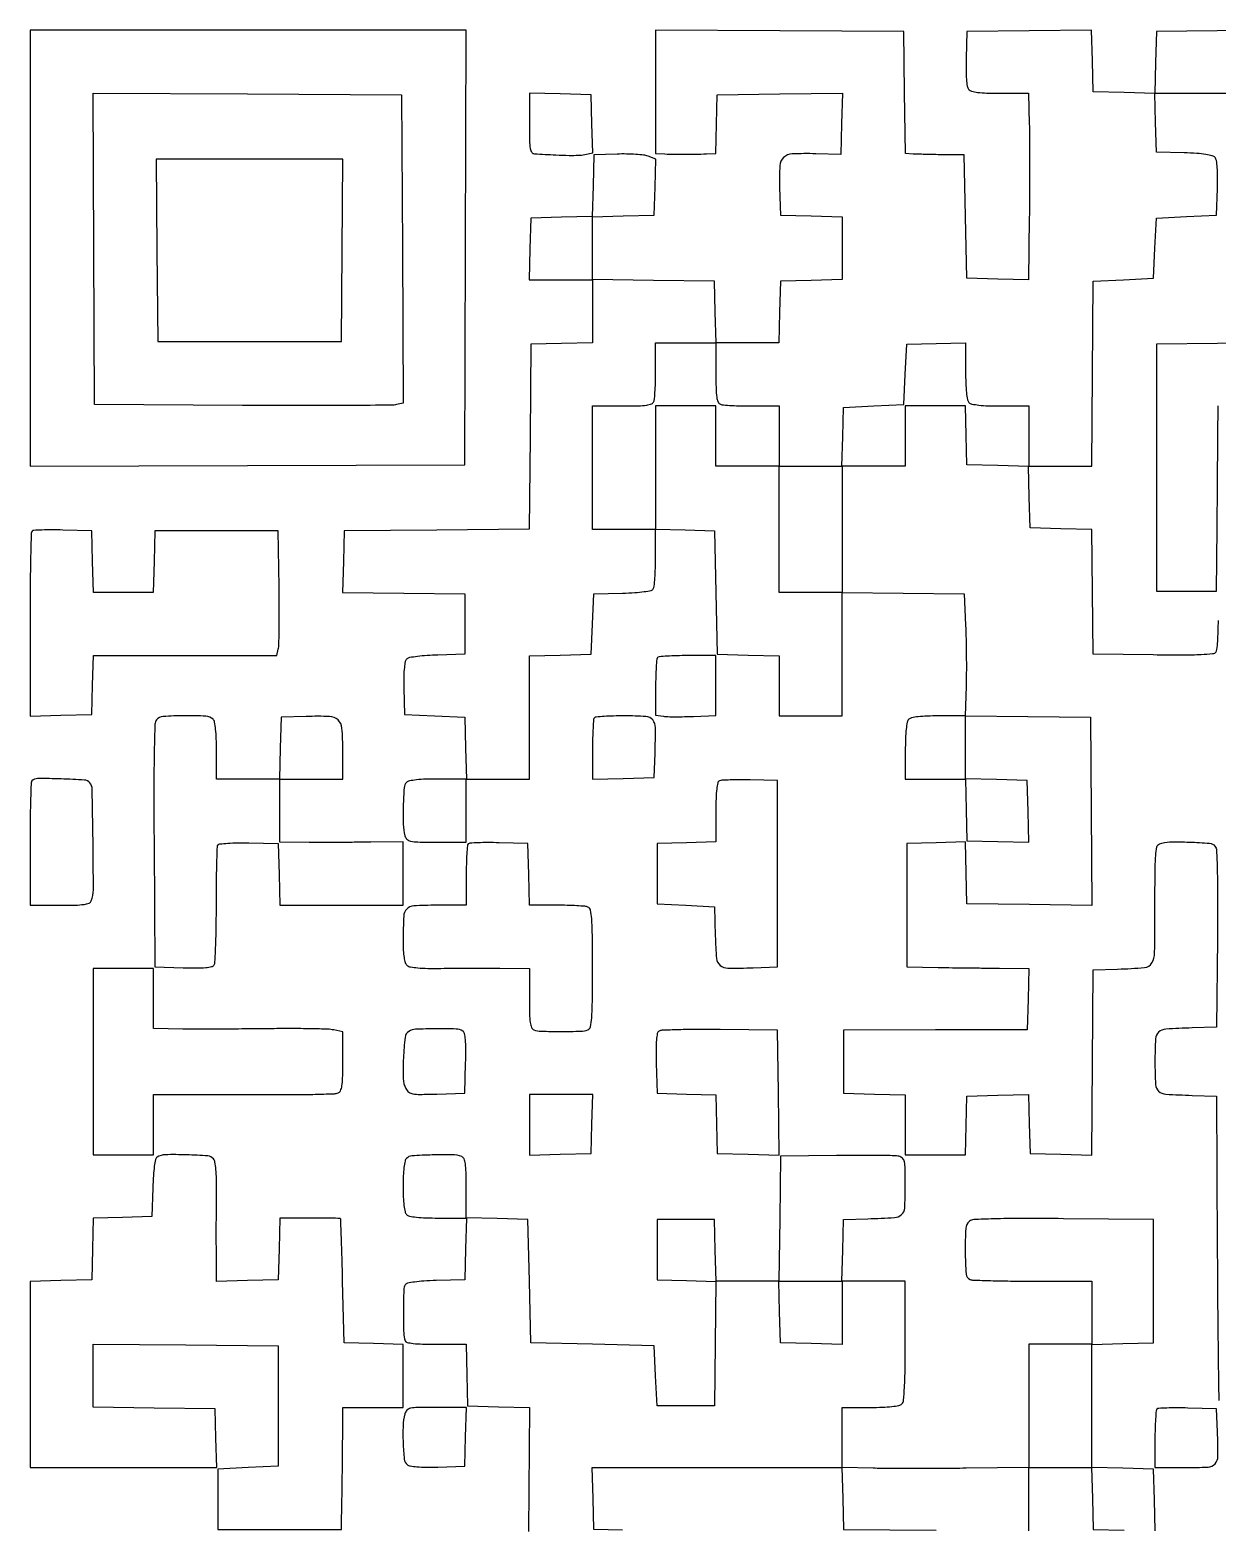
# Model space of a CAD drawing. Extents: x 179 to 1071, y 112 to 1107.
# Drawn here: x 179 to 593, y 584 to 1107 of the extents above; entities that cross this region are included whole.
import ezdxf

# ---------------------------------------------------------------- set-up
doc = ezdxf.new("R2010")
doc.units = 0

msp = doc.modelspace()

# ---------------------------------------------------------------- linework, layer by layer
for points in [[(179, 1030.993714), (179, 954.987428), (254.75, 955.243714), (330.5, 955.5), (330.756286, 1031.25), (331.012572, 1107), (255.006286, 1107), (179, 1107)], [(223.235953, 1030.25), (223.5, 998.5), (255.5, 998.5), (287.5, 998.5), (287.764047, 1030.25), (288.028094, 1062), (255.5, 1062), (222.971906, 1062)], [(353, 725.466168), (353, 714.932337), (363.75, 715.216168), (374.5, 715.5), (374.784983, 725.75), (375.069966, 736), (364.034983, 736), (353, 736)], [(462, 659.966168), (462, 648.932337), (451.25, 649.216168), (440.5, 649.5), (440.216168, 660.25), (439.932337, 671), (450.966168, 671), (462, 671)]]:
    msp.add_lwpolyline(points, close=True)
for points in [[(613.931935, 1107.039577), (592.715968, 1106.769789), (571.5, 1106.5), (571.215829, 1095.716515), (570.931657, 1084.93303), (560.215829, 1085.216515), (549.5, 1085.5), (549.215971, 1096.269408), (548.931943, 1107.038815), (527.215971, 1106.769408), (505.5, 1106.5), (505.211141, 1097.149285, 0.009044), (505.15859, 1093.042317, 0.018924), (505.296386, 1089.849829, 0.020746), (505.587315, 1087.486141, 0.132968), (506.083586, 1086.399285, 0.153918), (507.123107, 1085.729117, 0.035195), (509.199625, 1085.315031, 0.02424), (512.331448, 1085.070248, 0.007383), (517.088613, 1085), (526.932337, 1085), (527.216168, 1074.25, -0.005067), (527.306885, 1068.672336, -0.001559), (527.332212, 1060.258923, -0.00156), (527.301821, 1050.844879, -0.001711), (527.212638, 1041.716547), (526.925277, 1019.933095), (516.212638, 1020.216547), (505.5, 1020.5), (505, 1042), (504.5, 1063.5), (497, 1063.57102, -0.00183), (493.92841, 1063.611349, -0.001911), (490.901155, 1063.673753, -0.001834), (488.28562, 1063.747272, -0.008424), (486.769888, 1063.82102), (484.039775, 1064), (483.769888, 1085.25), (483.5, 1106.5), (440.25, 1106.760623), (397, 1107.021245), (397, 1085.510623), (397, 1064), (400.25, 1063.850725, 0.007827), (403.238564, 1063.76031, 0.004215), (406.92404, 1063.737604, 0.004052), (410.878272, 1063.778626, 0.004432), (414.715017, 1063.883553), (417.930034, 1064), (418.215017, 1074.25), (418.5, 1084.5), (440.284031, 1084.769597), (462.068061, 1085.039194), (461.784031, 1074.369207), (461.5, 1063.69922), (452.797654, 1063.910297, 0.016135), (444.582823, 1063.844436, 0.179227), (441.60567, 1062.60332, 0.195359), (440.290133, 1059.774349, 0.019718), (440.214442, 1052.195786), (440.5, 1042.5), (451.25, 1042.216168), (462, 1041.932337), (462, 1031), (462, 1020.067663), (451.25, 1019.783832), (440.5, 1019.5), (440.216168, 1008.75), (439.932337, 998), (429, 998), (418.067663, 998), (417.783832, 1008.75), (417.5, 1019.5), (396.25, 1019.769888), (375, 1020.039775), (375, 1030.986056), (375, 1041.932337), (385.75, 1042.216168), (396.5, 1042.5), (396.786344, 1052.260933), (397.072688, 1062.021866), (394.371863, 1063.048718, 0.060709), (392.830265, 1063.429328, 0.013094), (390.089284, 1063.689395, 0.013483), (386.87909, 1063.822525, 0.012516), (383.585519, 1063.787785), (375.5, 1063.5), (375.216508, 1052.783492), (374.933016, 1042.066984), (364.216508, 1041.783492), (353.5, 1041.5), (353.216168, 1030.75), (352.932337, 1020), (363.966168, 1020), (375, 1020), (375, 1009.033832), (375, 998.067663), (364.25, 997.783832), (353.5, 997.5), (353.236165, 965.263835), (352.97233, 933.02767), (320.736165, 932.763835), (288.5, 932.5), (288.216371, 921.769986), (287.932742, 911.039971), (309.216371, 910.769986), (330.5, 910.5), (330.5, 900), (330.5, 889.5), (321.054124, 889.209882, 0.009872), (317.344222, 889.022568, 0.013478), (314.012996, 888.697932, 0.010272), (311.278232, 888.29958, 0.132654), (310.348748, 887.874472, 0.165771), (309.775651, 886.938715, 0.029529), (309.440097, 884.884549, 0.022993), (309.270289, 881.903576, 0.008333), (309.294624, 877.66459), (309.5, 868.5), (320, 868), (330.5, 867.5), (330.783832, 856.75), (331.067663, 846), (321.233832, 846, 0.008652), (316.945271, 845.925781, 0.018432), (313.637701, 845.688986, 0.019308), (311.201559, 845.328414, 0.151095), (310.2, 844.8, 0.180438), (309.359131, 842.958582, 0.010157), (309.033618, 836.583513, 0.015809), (309.039417, 830.235482, 0.05739), (309.630286, 826.25, 0.133542), (310.365943, 824.986773, 0.144985), (311.618562, 824.318691, 0.046747), (314.088289, 824.049468, 0.003789), (320.616631, 824), (331, 824), (331, 835), (331, 846), (342, 846), (353, 846), (353, 867.466168), (353, 888.932337), (363.75, 889.216168), (374.5, 889.5), (375, 900), (375.5, 910.5), (385.464966, 910.788805, 0.00836), (389.800174, 910.987032, 0.019108), (393.055937, 911.315749, 0.01918), (395.411, 911.737468, 0.199883), (396.199653, 912.288805, 0.117319), (396.504932, 913.172714, 0.006927), (396.747767, 916.01855, 0.010143), (396.922791, 919.448452, 0.007284), (396.984687, 923.284983), (397, 933.069966), (407.25, 932.784983), (417.5, 932.5), (418, 911), (418.5, 889.5), (429.25, 889.216168), (440, 888.932337), (440, 878.466168), (440, 868), (451, 868), (462, 868), (462, 889.519888), (462, 911.039775), (483.25, 910.769888), (504.5, 910.5), (505, 899.614997, -0.005772), (505.169083, 894.695685, -0.003519), (505.260788, 888.882746, -0.003526), (505.270498, 883.119169, -0.006238), (505.185662, 878.364997), (504.871323, 868), (495.635662, 868, 0.009475), (491.644081, 867.924357, 0.01915), (488.509131, 867.685034, 0.020026), (486.178693, 867.322009, 0.148788), (485.2, 866.8, 0.150969), (484.671932, 865.799696, 0.019349), (484.311224, 863.369558, 0.018472), (484.074295, 860.071747, 0.008695), (484, 855.8), (484, 846), (494.466168, 846), (504.932337, 846), (505.216168, 835.25), (505.5, 824.5), (516.284178, 824.215822), (527.068357, 823.931643), (526.784178, 834.715822), (526.5, 845.5), (515.75, 845.783832), (505, 846.067663), (505, 857.065714), (505, 868.063765), (526.75, 867.781882), (548.5, 867.5), (548.763689, 834.73046), (549.027379, 801.960919), (527.263689, 802.23046), (505.5, 802.5), (505.215817, 813.284606), (504.931635, 824.069211), (494.715817, 823.784606), (484.5, 823.5), (484.5, 802), (484.5, 780.5), (495.5, 780.322108, 0.000684), (500.457938, 780.248714, 0.000422), (506.289626, 780.17529, 0.000423), (512.053324, 780.11247, 0.00076), (516.783832, 780.072108), (527.067663, 780), (526.783832, 769.319586), (526.5, 758.639172), (494.5, 758.569586), (462.5, 758.5), (462.5, 747.5), (462.5, 736.5), (473.25, 736.216168), (484, 735.932337), (484, 725.466168), (484, 715), (494.465017, 715), (504.930034, 715), (505.215017, 725.25), (505.5, 735.5), (516.214647, 735.783473), (526.929295, 736.066946), (527.214647, 725.783473), (527.5, 715.5), (538.236102, 715.216309), (548.972205, 714.932619), (549.236102, 747.216309), (549.5, 779.5), (558, 779.75078, 0.014596), (567.362201, 780.300831, 0.242706), (569.916787, 781.916978, 0.13004), (570.8906, 785.409972, 0.003315), (571, 801.912063, -0.002108), (571.049795, 813.723312, -0.01627), (571.276214, 819.246972, -0.030988), (571.698652, 822.346433, -0.2572), (572.581787, 823.393011, -0.08705), (576.108138, 824.08124, -0.014646), (583.011795, 824.010765, -0.009981), (590.037481, 823.592529, -0.202359), (591.892195, 822.629897, -0.163249), (592.455465, 821.173694, -0.004598), (592.702093, 814.37171, -0.006846), (592.829135, 804.858345, -0.002058), (592.76464, 790.379897), (592.5, 759.5), (584, 759.24922, 0.007917), (574.757539, 758.829981, 0.170046), (572.276936, 757.786945, 0.199962), (571.185279, 755.475172, 0.011614), (571, 747.5, 0.011614), (571.185279, 739.524828, 0.199962), (572.276936, 737.213055, 0.170046), (574.757539, 736.170019, 0.007917), (584, 735.75078), (592.5, 735.5), (592.720988, 682.546795, 0.00087), (592.841574, 662.153021, 0.001398), (593.023239, 644.76766, 0.000222), (593.234131, 629.363624, 0.088297)], [(592.984687, 901.25, -0.007655), (592.920078, 897.422631, -0.010563), (592.73694, 893.990756, -0.007444), (592.482259, 891.147219, -0.115844), (592.162796, 890.22917, -0.230932), (591.095412, 889.572759, -0.012869), (587.091209, 889.285113, -0.012029), (580.928451, 889.150006, -0.002701), (570.428109, 889.22917), (549.5, 889.5), (549.230591, 911.216365), (548.961183, 932.93273), (538.230591, 933.216365), (527.5, 933.5), (527.216168, 944.25), (526.932337, 955), (537.952315, 955), (548.972294, 955), (549.236147, 987.25), (549.5, 1019.5), (560, 1020), (570.5, 1020.5), (571, 1031), (571.5, 1041.5), (582, 1042), (592.5, 1042.5), (592.788859, 1051.850715, 0.009201), (592.839305, 1055.892546, 0.018158), (592.703774, 1059.099804, 0.018909), (592.422313, 1061.507799, 0.135457), (591.945533, 1062.565629, 0.155031), (590.94575, 1063.207107, 0.027795), (588.750668, 1063.668713, 0.02215), (585.590478, 1064.009433, 0.008399), (581.156674, 1064.214914), (571.5, 1064.5), (571.215017, 1074.75), (570.930034, 1085), (592.465017, 1085), (614, 1085)], [(614, 998.039775), (592.75, 997.769888), (571.5, 997.5), (571.5, 954.5), (571.5, 911.5), (582, 911.5), (592.5, 911.5), (592.673654, 933.5, 0.000018), (592.745738, 942.674575, 0.000017), (592.818724, 952.048437, 0.000017), (592.882913, 960.365359, 0.000059), (592.923654, 965.75), (593, 976)], [(571.067663, 584), (570.783832, 594.75), (570.5, 605.5), (559.75, 605.783832), (549, 606.067663), (549, 627.5), (549, 648.932337), (559.75, 649.216168), (570.5, 649.5), (570.5, 671), (570.5, 692.5), (539.119849, 692.764429, 0.00202), (524.399632, 692.82899, 0.006745), (514.739489, 692.702009, 0.00448), (507.829836, 692.455973, 0.163476), (506.369849, 691.891984, 0.208471), (505.05729, 689.288831, 0.016604), (504.87771, 681.399091, 0.014835), (505.19555, 673.48022, 0.291512), (506.581787, 671.606989, 0.083055), (507.779435, 671.363369, 0.001841), (513.696775, 671.178303, 0.004125), (520.642891, 671.043995, 0.002771), (528.581787, 671), (549, 671), (549, 660), (549, 649), (538, 649), (527, 649), (527, 627.537186), (527, 606.074372), (505.25, 605.787186, -0.001714), (496.134477, 605.698071, -0.001561), (486.73125, 605.667736, -0.001561), (478.325826, 605.693111, -0.005064), (472.75, 605.783832), (462, 606.067663), (462, 616.533832), (462, 627), (471.8, 627, 0.008695), (476.071747, 627.074295, 0.018472), (479.369558, 627.311224, 0.019349), (481.799696, 627.671932, 0.150969), (482.8, 628.2, 0.175156), (483.391927, 629.461896, 0.00933), (483.721154, 633.954487, 0.010454), (483.937931, 640.406919, 0.003169), (484, 650.2), (484, 671), (472.966168, 671), (461.932337, 671), (462.216168, 681.75), (462.5, 692.5), (471, 692.75078, 0.007689), (480.214915, 693.164549, 0.164735), (482.704784, 694.178681, 0.204338), (483.806187, 696.433683, 0.012806), (484, 704, 0.003981), (483.950224, 710.25197, 0.048836), (483.680055, 712.621717, 0.15108), (483.011121, 713.814796, 0.132149), (481.75, 714.499045, 0.053323), (480.160137, 714.703347, 0.002222), (474.432813, 714.799654, 0.003824), (467.634166, 714.83175, 0.002705), (460, 714.768097), (440.5, 714.5), (440.230498, 692.75), (439.960995, 671), (429.014329, 671), (418.067663, 671), (417.783832, 681.75), (417.5, 692.5), (407.5, 692.5), (397.5, 692.5), (397.5, 682), (397.5, 671.5), (407.769404, 671.214803), (418.038809, 670.929605), (417.769404, 649.214803), (417.5, 627.5), (407.5, 627.5), (397.5, 627.5), (397, 638), (396.5, 648.5), (375, 649), (353.5, 649.5), (353, 671), (352.5, 692.5), (341.75, 692.783832), (331, 693.067663), (331, 703.426843, 0.005377), (330.940349, 708.973908, 0.030446), (330.697178, 711.919034, 0.063217), (330.232073, 713.602718, 0.20495), (329.418213, 714.393011, 0.087326), (326.131964, 715.032511, 0.012209), (319.18065, 714.98781, 0.008428), (312.075108, 714.648595, 0.182186), (310.2, 713.8, 0.146158), (309.685561, 712.847345, 0.020761), (309.319767, 710.628101, 0.019946), (309.077347, 707.67676, 0.010517), (309, 704, 0.010517), (309.077347, 700.32324, 0.019946), (309.319767, 697.371899, 0.020761), (309.685561, 695.152655, 0.146158), (310.2, 694.2, 0.151095), (311.201559, 693.671586, 0.019308), (313.637701, 693.311014, 0.018432), (316.945271, 693.074219, 0.008652), (321.233832, 693), (331.067663, 693), (330.783832, 682.25), (330.5, 671.5), (320.535034, 671.211195, 0.008397), (316.206215, 671.012939, 0.019007), (312.943928, 670.683742, 0.019012), (310.578211, 670.261564, 0.197071), (309.780215, 669.711195, 0.140239), (309.226099, 667.914851, 0.004584), (309.139583, 660.311611, 0.006336), (309.217114, 652.900539, 0.085521), (309.737204, 650.25, 0.249819), (310.420966, 649.654162, 0.02809), (312.519919, 649.291673, 0.022026), (315.716036, 649.064993, 0.00669), (320.573157, 649), (330.932337, 649), (331.216168, 638.25), (331.5, 627.5), (342.260597, 627.216061), (353.021194, 626.932122), (352.760597, 583.716061)]]:
    msp.add_lwpolyline(points, format="xyb")
for points in [[(308.758677, 1030.77123), (309.017354, 977.04246), (306.758677, 976.494347, -0.057902), (304.987826, 976.276519, -0.000418), (290.035361, 976.188577, -0.001589), (272.903102, 976.156579, -0.001017), (253, 976.223117), (201.5, 976.5), (201.241383, 1030.758691), (200.982767, 1085.017383), (254.741383, 1084.758691), (308.5, 1084.5)], [(353, 1074.533832, 0.004197), (353.05112, 1068.444422, 0.036594), (353.293917, 1065.752312, 0.108199), (353.820894, 1064.427778, 0.233944), (354.75, 1063.899556, 0.002177), (362.268946, 1063.500834, 0.008454), (366.930668, 1063.352924, 0.01324), (370.097501, 1063.389877, 0.037859), (372.284023, 1063.639846), (375.068047, 1064.173856), (374.784023, 1074.336928), (374.5, 1084.5), (363.75, 1084.783832), (353, 1085.067663)], [(418, 987.606989, 0.005351), (418.059586, 982.039857, 0.030363), (418.30265, 979.086379, 0.063068), (418.76761, 977.398405, 0.205218), (419.581787, 976.606989, 0.07203), (420.638111, 976.367894, 0.005915), (423.465525, 976.178303, 0.007831), (426.859224, 976.044305, 0.005951), (430.581787, 976), (440, 976), (440, 965.5), (440, 955), (450.965017, 955), (461.930034, 955), (462.215017, 965.25), (462.5, 975.5), (473, 976), (483.5, 976.5), (484, 987), (484.5, 997.5), (494.75, 997.784983), (505, 998.069966), (505, 988.234983, 0.008651), (505.074216, 983.94585, 0.018431), (505.311007, 980.637948, 0.019307), (505.671574, 978.201601, 0.151099), (506.2, 977.2, 0.150969), (507.200304, 976.671932, 0.019349), (509.630442, 976.311224, 0.018472), (512.928253, 976.074295, 0.008695), (517.2, 976), (527, 976), (527, 965.466168), (527, 954.932337), (516.25, 955.216168), (505.5, 955.5), (505.215017, 965.75), (504.930034, 976), (494.465017, 976), (484, 976), (484, 965.5), (484, 955), (473, 955), (462, 955), (462, 933), (462, 911), (451, 911), (440, 911), (440, 933), (440, 955), (429, 955), (418, 955), (418, 965.5), (418, 976), (407.5, 976), (397, 976), (397, 954.5), (397, 933), (386, 933), (375, 933), (375, 954.5), (375, 976), (385.393011, 976, 0.005351), (390.960143, 976.059586, 0.030363), (393.913621, 976.30265, 0.063068), (395.601595, 976.76761, 0.205218), (396.393011, 977.581787, 0.07203), (396.632106, 978.638111, 0.005915), (396.821697, 981.465525, 0.007831), (396.955695, 984.859224, 0.005951), (397, 988.581787), (397, 998), (407.5, 998), (418, 998)], [(179.699448, 932.366114, 0.19269), (179.414302, 931.700394, 0.000624), (179.205463, 922.51115, 0.003314), (179.0504, 912.066836, 0.002054), (179, 899.799502), (179, 867.932337), (189.75, 868.216168), (200.5, 868.5), (200.784983, 878.75), (201.069966, 889), (233.015931, 889), (264.961896, 889), (265.514659, 891.25, 0.054895), (265.724598, 892.840683, 0.002293), (265.821708, 898.567187, 0.003942), (265.85221, 905.365834, 0.002788), (265.783711, 913), (265.5, 932.5), (244, 932.5), (222.5, 932.5), (222.216168, 921.75), (221.932337, 911), (211.5, 911), (201.067663, 911), (200.783832, 921.75), (200.5, 932.5), (190.449448, 932.782781, 0.006672), (186.547259, 932.840477, 0.010046), (183.145783, 932.777033, 0.005301), (180.300668, 932.636532, 0.183378)], [(397.666667, 888.333333, 0.177135), (397.400188, 887.759522, 0.005008), (397.195833, 885.007299, 0.009625), (397.048298, 881.719897, 0.0064), (397, 877.946833), (397, 868.226999), (399.75, 867.863499, 0.026411), (401.287023, 867.742425, 0.005629), (403.96875, 867.703423, 0.005871), (407.081247, 867.729747, 0.005557), (410.25, 867.829004), (418, 868.158008), (418, 878.579004), (418, 889), (408.166667, 889, 0.006327), (404.350087, 888.951706, 0.009526), (401.026042, 888.804167, 0.004912), (398.241448, 888.599886, 0.177413)], [(223.107238, 866.629214, 0.166968), (222.52736, 865.097194, 0.002754), (222.291755, 855.840791, 0.005113), (222.166764, 842.97247, 0.001436), (222.234793, 822.879214), (222.5, 780.5), (232.417355, 780.211769, 0.006811), (237.197464, 780.137987, 0.023707), (240.281734, 780.278701, 0.033838), (242.28866, 780.603907, 0.198576), (243.139491, 781.211769, 0.128302), (243.463055, 782.246079, 0.002426), (243.708731, 787.939349, 0.005741), (243.887818, 794.621926, 0.003791), (243.947211, 802.305163, -0.002677), (243.989344, 809.962631, -0.004166), (244.115993, 816.562295, -0.00131), (244.288014, 822.26782, -0.130944), (244.517661, 823.028575, -0.234891), (245.094598, 823.386922, -0.007497), (247.916892, 823.611462, -0.013054), (251.339572, 823.742583, -0.008517), (255.292585, 823.723413), (265.5, 823.5), (265.783832, 812.75), (266.067663, 802), (287.533832, 802), (309, 802), (309, 813.074508), (309, 824.149017), (297.75, 823.990942, -0.001625), (292.698044, 823.936374, -0.001022), (286.79375, 823.90385, -0.001025), (280.984362, 823.89563, -0.001879), (276.25, 823.916434), (266, 824), (266, 835), (266, 846), (277, 846), (288, 846), (288, 855.964816, 0.018261), (287.715759, 863.745043, 0.189805), (286.354446, 866.576308, 0.180768), (283.394003, 867.792504, 0.016288), (275.243181, 867.788833), (266.5, 867.5), (266.216168, 856.75), (265.932337, 846), (254.966168, 846), (244, 846), (244, 855.8, 0.008695), (243.925705, 860.071747, 0.018472), (243.688776, 863.369558, 0.019349), (243.328068, 865.799696, 0.150969), (242.8, 866.8, 0.186488), (240.319421, 867.897832, 0.014149), (232.850183, 868.044422, 0.013525), (225.364262, 867.776902, 0.206696)], [(375.666667, 867.333333, 0.178637), (375.399783, 866.754242, 0.004491), (375.195833, 863.817145, 0.009085), (375.048275, 860.320751, 0.006002), (375, 856.299502), (375, 845.932337), (385.75, 846.216168), (396.5, 846.5), (396.795054, 855, 0.009626), (396.932798, 863.916466, 0.172284), (395.978172, 866.572651, 0.209042), (393.626, 867.774609, 0.015066), (386.147615, 868, 0.006339), (382.338339, 867.951706, 0.009542), (379.020445, 867.804167, 0.004928), (376.241287, 867.599873, 0.177367)], [(179.666667, 845.333333, 0.189785), (179.396107, 844.71132, 0.001222), (179.195833, 838.595833, 0.00465), (179.048092, 831.559297, 0.002923), (179, 823.333333), (179, 802), (189.393011, 802, 0.005537), (194.85321, 802.060471, 0.028935), (197.849454, 802.300693, 0.056453), (199.591968, 802.746825, 0.213393), (200.370448, 803.52299, 0.092466), (201.08606, 807.4114, 0.002552), (200.956558, 824.655102, 0.00157), (200.676063, 842.459831, 0.17007), (199.851303, 844.679169, 0.206737), (197.976235, 845.632446, 0.007554), (189.81778, 846.020301, 0.007709), (181.663875, 846.158775, 0.199319)], [(419.25, 845.355184, 0.242372), (418.655435, 844.648917, 0.027512), (418.292668, 842.52481, 0.021805), (418.06542, 839.308621, 0.006734), (418, 834.45165), (418, 824.069966), (407.75, 823.784983), (397.5, 823.5), (397.5, 813), (397.5, 802.5), (407.5, 802), (417.5, 801.5), (417.784869, 791.2603, 0.013827), (418.218122, 783.45705, 0.200378), (419.466432, 781.051258, 0.174565), (422.13313, 780.074823, 0.010012), (431, 780.204946), (439.5, 780.5), (439.5, 813), (439.5, 845.5), (430, 845.688517, 0.005334), (426.26986, 845.722736, 0.007376), (422.923437, 845.668364, 0.004885), (420.128197, 845.554344, 0.086451)], [(331.699448, 823.366114, 0.177451), (331.419778, 822.762931, 0.004898), (331.205463, 819.836713, 0.009512), (331.050668, 816.343898, 0.006317), (331, 812.333333), (331, 802), (320.616631, 802, 0.012522), (312.719513, 801.802197, 0.19165), (310.28482, 800.689151, 0.18133), (309.211299, 798.181794, 0.010996), (309.013655, 789.872445, 0.010648), (309.084288, 786.251708, 0.030066), (309.339058, 783.735696, 0.043438), (309.774808, 782.013719, 0.136692), (310.44782, 781.043305, 0.131997), (311.60031, 780.514404, 0.020002), (314.137717, 780.188419, 0.017993), (317.613058, 780.008263, 0.008019), (322.19782, 780.009308, -0.001953), (326.884095, 780.06723, -0.001151), (332.484672, 780.101684, -0.001151), (338.080299, 780.110352, -0.001969), (342.75, 780.088447), (353, 780), (353, 769.606989, 0.005351), (353.059586, 764.039857, 0.030363), (353.30265, 761.086379, 0.063068), (353.76761, 759.398405, 0.205218), (354.581787, 758.606989, 0.085222), (357.097028, 758.106611, 0.006586), (364, 758.015688, 0.006586), (370.902972, 758.106611, 0.085222), (373.418213, 758.606989, 0.25694), (374.300918, 759.652022, 0.031157), (374.723675, 762.739087, 0.016334), (374.950165, 768.241252, 0.002119), (375, 780, 0.002119), (374.950165, 791.758748, 0.016334), (374.723675, 797.260913, 0.031157), (374.300918, 800.347978, 0.25694), (373.418213, 801.393011, 0.07196), (372.36267, 801.632085, 0.005942), (369.544413, 801.821697, 0.007852), (366.161644, 801.955693, 0.005972), (362.452044, 802), (353.067663, 802), (352.783832, 812.75), (352.5, 823.5), (342.449448, 823.782781, 0.006672), (338.547259, 823.840477, 0.010046), (335.145783, 823.777033, 0.005301), (332.300668, 823.636532, 0.183378)], [(201, 747.5), (201, 715), (211.5, 715), (222, 715), (222, 725.5), (222, 736), (233.25, 736.037648, -0.000827), (238.933037, 736.047261, -0.000291), (247.092726, 736.042817, -0.000289), (256.06515, 736.027538, -0.000338), (264.576302, 736.002379, 0.003008), (272.390586, 736.021014, 0.004442), (279.246839, 736.139544, 0.002102), (285.070357, 736.316483, 0.083148), (286.326302, 736.571719, 0.191848), (287.199186, 737.377584, 0.073787), (287.693861, 738.982969, 0.032762), (287.941562, 741.852902, 0.005149), (288, 747.527534), (288, 757.841089), (284.861387, 758.530445, 0.045998), (282.769102, 758.791805, 0.00326), (276.883896, 758.943801, 0.004578), (269.851741, 759.015139, 0.003436), (262.111387, 758.969586, -0.001203), (253.851377, 758.884083, -0.001066), (245.249907, 758.834089, -0.00107), (237.503587, 758.822155, -0.003272), (232.25, 758.859686), (222, 759), (222, 769.5), (222, 780), (211.5, 780), (201, 780)], [(311, 758.021277, 0.22742), (309.70623, 755.957221, 0.015095), (309.113492, 748.786914, 0.019355), (309.016395, 741.639981, 0.1171), (309.956403, 738.081461, 0.110918), (310.978856, 736.8975, 0.117307), (312.389477, 736.294457, 0.045356), (314.882752, 736.095096, 0.004646), (320.804214, 736.214442), (330.5, 736.5), (330.78684, 746.918214, 0.006397), (330.861053, 751.955578, 0.022682), (330.720814, 755.18343, 0.032047), (330.39767, 757.281101, 0.199716), (329.78684, 758.152902, 0.134832), (327.451544, 758.868488, 0.009074), (320.41103, 758.946935, 0.009233), (313.381331, 758.767837, 0.130668)], [(398.184718, 758.114162, 0.205802), (397.59221, 757.26873, 0.029706), (397.278851, 755.137045, 0.022026), (397.140872, 751.893597, 0.006499), (397.21316, 746.918214), (397.5, 736.5), (407.715399, 736.215399), (417.930798, 735.930798), (418.215399, 725.715399), (418.5, 715.5), (429.269597, 715.215969), (440.039194, 714.931939), (439.769597, 736.715969), (439.5, 758.5), (419.471558, 758.695948, 0.003681), (411.704783, 758.714749, 0.005596), (404.956817, 758.605876, 0.002292), (399.197865, 758.42206, 0.129996)], [(223.288805, 714.199653, 0.199883), (222.737468, 713.411, 0.01918), (222.315749, 711.055937, 0.019108), (221.987032, 707.800174, 0.00836), (221.788805, 703.464966), (221.5, 693.5), (211.283481, 693.215387), (201.066961, 692.930773), (200.783481, 682.215387), (200.5, 671.5), (189.75, 671.216168), (179, 670.932337), (179, 638.466168), (179, 606), (211.534983, 606), (244.069966, 606), (243.784983, 616.25), (243.5, 626.5), (222.25, 626.769888), (201, 627.039775), (201, 638.033741), (201, 649.027706), (233.25, 648.763853), (265.5, 648.5), (265.5, 627.5), (265.5, 606.5), (255, 606), (244.5, 605.5), (244.5, 595), (244.5, 584.5), (266, 584.5), (287.5, 584.5), (287.703106, 595, 0.001202), (287.784366, 599.797098, 0.000693), (287.860325, 605.573437, 0.000692), (287.920534, 611.373532, 0.001159), (287.953106, 616.25), (288, 627), (298.5, 627), (309, 627), (309, 637.965017), (309, 648.930034), (298.75, 649.215017), (288.5, 649.5), (287.949707, 671, 0.000841), (287.724348, 679.261248, 0.001379), (287.502398, 686.257812, 0.000127), (287.284872, 692.51991, 0.161135), (287.199707, 692.75, 0.221163), (286.99472, 692.851932, 0.000675), (283.984227, 692.926563, 0.003623), (280.560739, 692.981992, 0.002236), (276.533832, 693), (266.067663, 693), (265.783832, 682.25), (265.5, 671.5), (254.75, 671.216168), (244, 670.932337), (243.937986, 681.716168, -0.001319), (243.922908, 686.558904, -0.000829), (243.929594, 692.21894, -0.000832), (243.954672, 697.788163, -0.001524), (243.996501, 702.327031, 0.008808), (243.973647, 706.597321, 0.017756), (243.776915, 709.957851, 0.018659), (243.445369, 712.468483, 0.131783), (242.93607, 713.577031, 0.203707), (240.917836, 714.617907, 0.010641), (233.479471, 715.012217, 0.012902), (226.125305, 715.055442, 0.137404)], [(309.630286, 624.75, 0.055793), (309.001854, 620.602223, 0.020602), (309.015489, 614.679855, 0.014264), (309.432594, 608.898948, 0.196865), (310.399285, 607.083586, 0.132968), (311.486141, 606.587315, 0.020746), (313.849829, 606.296386, 0.018924), (317.042317, 606.15859, 0.009044), (321.149285, 606.211141), (330.5, 606.5), (330.784983, 616.75), (331.069966, 627), (320.651614, 627, 0.003769), (314.098922, 626.950609, 0.046611), (311.622511, 626.68154, 0.144833), (310.367106, 626.013455, 0.133852)], [(571.699448, 626.366114, 0.176241), (571.420111, 625.767337, 0.005323), (571.205463, 622.983588, 0.009942), (571.050687, 619.652202, 0.006636), (571, 615.833333), (571, 606), (581.480948, 606, 0.012862), (589.486025, 606.205954, 0.198492), (591.9246, 607.363937, 0.184361), (592.928103, 609.943979, 0.010844), (592.796504, 618.503355), (592.5, 626.5), (582.449448, 626.782781, 0.006672), (578.547259, 626.840477, 0.010046), (575.145783, 626.777033, 0.005301), (572.300668, 626.636532, 0.183378)]]:
    msp.add_lwpolyline(points, format="xyb", close=True)
for points in [[(385.464966, 584.211195), (375.5, 584.5), (375.216168, 595.25), (374.932337, 606), (418.432337, 606), (461.932337, 606), (462.216168, 595.25), (462.5, 584.5), (494.75, 584.236147)], [(527, 583.972294), (527, 594.986147), (527, 606), (537.966168, 606), (548.932337, 606), (549.216168, 595.25), (549.5, 584.5), (560.230591, 584.216365)]]:
    msp.add_lwpolyline(points)

doc.saveas('drawing.dxf')
